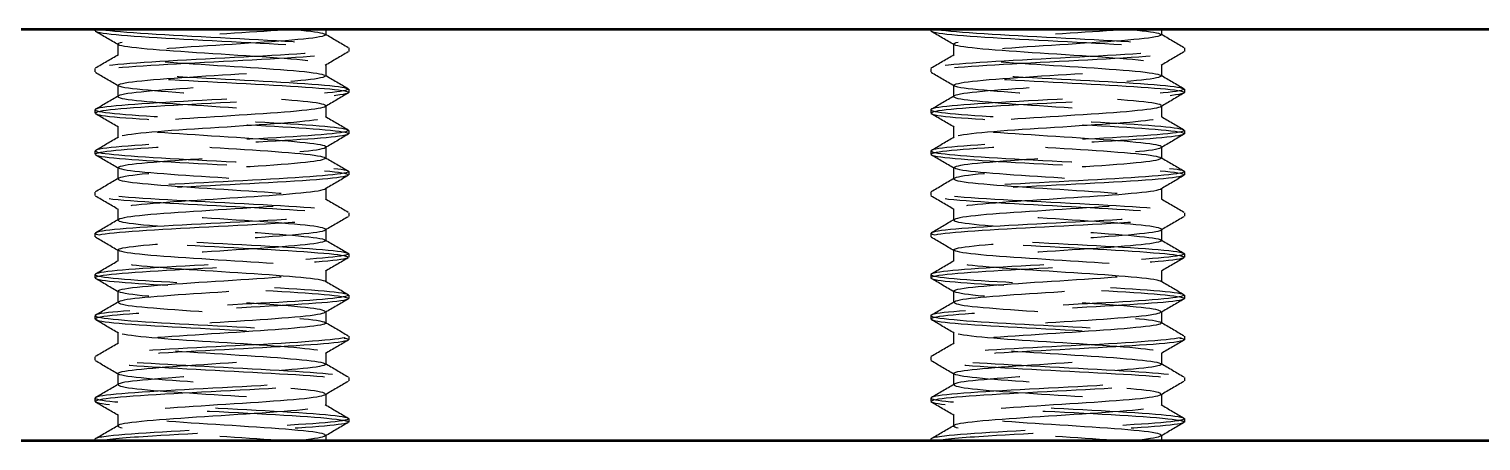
# Model space of a CAD drawing. Header units: millimetres. Extents: x 0 to 420, y 0 to 297.
# Drawn here: x 161.79 to 179.44, y 79.97 to 84.97 of the extents above; entities that cross this region are included whole.
import ezdxf

# ---------------------------------------------------------------- set-up
doc = ezdxf.new("R2010")
doc.units = ezdxf.units.MM
doc.header["$LTSCALE"] = 0.75
doc.linetypes.add('HIDDEN2', pattern=[4.7625, 3.175, -1.5875])
doc.layers.add('Hidden', color=7, linetype='HIDDEN2', lineweight=25)
doc.layers.add('Visible', color=7, linetype='Continuous', lineweight=50)

msp = doc.modelspace()

# ---------------------------------------------------------------- linework, layer by layer
at = {"layer": 'Hidden'}
for p, q in [((162.586, 84.968), (162.586, 84.948)), ((165.393, 84.968), (165.393, 84.9)), ((172.746, 84.968), (172.746, 84.948)), ((175.553, 84.968), (175.553, 84.9)), ((162.864, 84.787), (162.864, 84.65)), ((165.672, 84.739), (165.672, 84.698)), ((173.024, 84.787), (173.024, 84.65)), ((175.832, 84.739), (175.832, 84.698)), ((162.586, 84.489), (162.586, 84.448)), ((165.393, 84.537), (165.393, 84.4)), ((172.746, 84.489), (172.746, 84.448)), ((175.553, 84.537), (175.553, 84.4)), ((162.864, 84.287), (162.864, 84.15)), ((165.672, 84.239), (165.672, 84.198)), ((173.024, 84.287), (173.024, 84.15)), ((175.832, 84.239), (175.832, 84.198)), ((165.393, 84.037), (165.393, 83.9)), ((175.553, 84.037), (175.553, 83.9)), ((162.586, 83.989), (162.586, 83.948)), ((172.746, 83.989), (172.746, 83.948)), ((162.864, 83.787), (162.864, 83.65)), ((165.672, 83.739), (165.672, 83.698)), ((173.024, 83.787), (173.024, 83.65)), ((175.832, 83.739), (175.832, 83.698)), ((162.586, 83.489), (162.586, 83.448)), ((165.393, 83.537), (165.393, 83.4)), ((172.746, 83.489), (172.746, 83.448)), ((175.553, 83.537), (175.553, 83.4)), ((162.864, 83.287), (162.864, 83.15)), ((165.672, 83.239), (165.672, 83.198)), ((173.024, 83.287), (173.024, 83.15)), ((175.832, 83.239), (175.832, 83.198)), ((162.586, 82.989), (162.586, 82.948)), ((165.393, 83.037), (165.393, 82.9)), ((172.746, 82.989), (172.746, 82.948)), ((175.553, 83.037), (175.553, 82.9)), ((162.864, 82.787), (162.864, 82.65)), ((173.024, 82.787), (173.024, 82.65)), ((165.672, 82.739), (165.672, 82.698)), ((175.832, 82.739), (175.832, 82.698)), ((162.586, 82.489), (162.586, 82.448)), ((165.393, 82.537), (165.393, 82.4)), ((172.746, 82.489), (172.746, 82.448)), ((175.553, 82.537), (175.553, 82.4)), ((162.864, 82.287), (162.864, 82.15)), ((173.024, 82.287), (173.024, 82.15)), ((165.672, 82.239), (165.672, 82.198)), ((175.832, 82.239), (175.832, 82.198)), ((162.586, 81.989), (162.586, 81.948)), ((165.393, 82.037), (165.393, 81.9)), ((172.746, 81.989), (172.746, 81.948)), ((175.553, 82.037), (175.553, 81.9)), ((162.864, 81.787), (162.864, 81.65)), ((165.672, 81.739), (165.672, 81.698)), ((173.024, 81.787), (173.024, 81.65)), ((175.832, 81.739), (175.832, 81.698)), ((162.586, 81.489), (162.586, 81.448)), ((165.393, 81.537), (165.393, 81.4)), ((172.746, 81.489), (172.746, 81.448)), ((175.553, 81.537), (175.553, 81.4)), ((162.864, 81.287), (162.864, 81.15)), ((165.672, 81.239), (165.672, 81.198)), ((173.024, 81.287), (173.024, 81.15)), ((175.832, 81.239), (175.832, 81.198)), ((165.393, 81.037), (165.393, 80.9)), ((175.553, 81.037), (175.553, 80.9)), ((162.586, 80.989), (162.586, 80.948)), ((172.746, 80.989), (172.746, 80.948)), ((162.864, 80.787), (162.864, 80.65)), ((165.672, 80.739), (165.672, 80.698)), ((173.024, 80.787), (173.024, 80.65)), ((175.832, 80.739), (175.832, 80.698)), ((162.586, 80.489), (162.586, 80.448)), ((165.393, 80.537), (165.393, 80.4)), ((172.746, 80.489), (172.746, 80.448)), ((175.553, 80.537), (175.553, 80.4)), ((162.864, 80.287), (162.864, 80.15)), ((165.672, 80.239), (165.672, 80.198)), ((173.024, 80.287), (173.024, 80.15)), ((175.832, 80.239), (175.832, 80.198)), ((162.586, 79.989), (162.586, 79.968)), ((165.393, 80.037), (165.393, 79.968)), ((172.746, 79.989), (172.746, 79.968)), ((175.553, 80.037), (175.553, 79.968))]:
    msp.add_line(p, q, dxfattribs=at)
for points, knots in [([(162.638, 84.968), (162.476, 84.936), (162.73, 84.904), (163.246, 84.871), (163.761, 84.839), (164.501, 84.806), (165.015, 84.774), (165.529, 84.742), (165.781, 84.709), (165.619, 84.677), (165.457, 84.645), (164.891, 84.612), (164.267, 84.58), (163.643, 84.548), (163.002, 84.515), (162.734, 84.483), (162.466, 84.451), (162.588, 84.418), (163.026, 84.386), (163.464, 84.354), (164.187, 84.322), (164.758, 84.289), (165.329, 84.257), (165.709, 84.225), (165.668, 84.193), (165.628, 84.16), (165.171, 84.128), (164.573, 84.096), (163.975, 84.064), (163.278, 84.032), (162.9, 83.999), (162.523, 83.967), (162.491, 83.935), (162.823, 83.903), (163.155, 83.871), (163.829, 83.839), (164.44, 83.807), (165.049, 83.774), (165.555, 83.742), (165.652, 83.71), (165.75, 83.678), (165.434, 83.646), (164.894, 83.614), (164.354, 83.582), (163.626, 83.55), (163.146, 83.518), (162.667, 83.486), (162.468, 83.454), (162.667, 83.422), (162.867, 83.39), (163.452, 83.358), (164.072, 83.326), (164.692, 83.294), (165.307, 83.262), (165.549, 83.23), (165.791, 83.198), (165.645, 83.166), (165.199, 83.134), (164.738, 83.101), (163.989, 83.068), (163.421, 83.035), (162.855, 83.002), (162.51, 82.969), (162.602, 82.936), (162.693, 82.903), (163.211, 82.871), (163.835, 82.838), (164.445, 82.806), (165.114, 82.774), (165.441, 82.742), (165.774, 82.709), (165.728, 82.677), (165.333, 82.644), (164.938, 82.611), (164.222, 82.579), (163.626, 82.546), (163.03, 82.514), (162.595, 82.481), (162.586, 82.449), (162.577, 82.416), (162.993, 82.384), (163.581, 82.352), (164.168, 82.319), (164.885, 82.287), (165.295, 82.254), (165.705, 82.222), (165.782, 82.19), (165.479, 82.158), (165.177, 82.125), (164.518, 82.093), (163.899, 82.061), (163.282, 82.029), (162.748, 81.996), (162.619, 81.964), (162.49, 81.932), (162.774, 81.9), (163.3, 81.868), (163.825, 81.836), (164.556, 81.804), (165.054, 81.772), (165.551, 81.739), (165.783, 81.707), (165.611, 81.675), (165.439, 81.643), (164.875, 81.611), (164.257, 81.579), (163.641, 81.547), (163.011, 81.516), (162.741, 81.484), (162.463, 81.451), (162.587, 81.418), (163.036, 81.385), (163.484, 81.353), (164.221, 81.32), (164.793, 81.287), (165.362, 81.255), (165.727, 81.222), (165.664, 81.19), (165.601, 81.157), (165.118, 81.125), (164.509, 81.093), (163.902, 81.06), (163.213, 81.028), (162.858, 80.996), (162.504, 80.964), (162.506, 80.931), (162.864, 80.899), (163.22, 80.867), (163.905, 80.835), (164.508, 80.803), (165.109, 80.771), (165.589, 80.739), (165.661, 80.707), (165.735, 80.674), (165.374, 80.641), (164.803, 80.609), (164.236, 80.576), (163.503, 80.544), (163.052, 80.511), (162.604, 80.479), (162.465, 80.447), (162.718, 80.415), (162.969, 80.383), (163.591, 80.35), (164.212, 80.318), (164.844, 80.286), (165.43, 80.253), (165.609, 80.22), (165.785, 80.188), (165.554, 80.156), (165.056, 80.124), (164.554, 80.092), (163.813, 80.059), (163.286, 80.027), (162.971, 80.007), (162.735, 79.988), (162.638, 79.968)], [13.875934, 13.875934, 13.875934, 13.875934, 15.098656, 15.098656, 15.098656, 16.320212, 16.320212, 16.320212, 17.540627, 17.540627, 17.540627, 18.759927, 18.759927, 18.759927, 19.978139, 19.978139, 19.978139, 21.195288, 21.195288, 21.195288, 22.411399, 22.411399, 22.411399, 23.626498, 23.626498, 23.626498, 24.840609, 24.840609, 24.840609, 26.053758, 26.053758, 26.053758, 27.26597, 27.26597, 27.26597, 28.477267, 28.477267, 28.477267, 29.687675, 29.687675, 29.687675, 30.897218, 30.897218, 30.897218, 32.10592, 32.10592, 32.10592, 33.313804, 33.313804, 33.313804, 34.520894, 34.520894, 34.520894, 35.727213, 35.727213, 35.727213, 36.932784, 36.932784, 36.932784, 38.175753, 38.175753, 38.175753, 39.413974, 39.413974, 39.413974, 40.649238, 40.649238, 40.649238, 41.857464, 41.857464, 41.857464, 43.08722, 43.08722, 43.08722, 44.314363, 44.314363, 44.314363, 45.539005, 45.539005, 45.539005, 46.761252, 46.761252, 46.761252, 47.981213, 47.981213, 47.981213, 49.19899, 49.19899, 49.19899, 50.414686, 50.414686, 50.414686, 51.628402, 51.628402, 51.628402, 52.840237, 52.840237, 52.840237, 54.050289, 54.050289, 54.050289, 55.258652, 55.258652, 55.258652, 56.465423, 56.465423, 56.465423, 57.666633, 57.666633, 57.666633, 58.903767, 58.903767, 58.903767, 60.135185, 60.135185, 60.135185, 61.361347, 61.361347, 61.361347, 62.582692, 62.582692, 62.582692, 63.799643, 63.799643, 63.799643, 65.012609, 65.012609, 65.012609, 66.221984, 66.221984, 66.221984, 67.42815, 67.42815, 67.42815, 68.663005, 68.663005, 68.663005, 69.88722, 69.88722, 69.88722, 71.10254, 71.10254, 71.10254, 72.310585, 72.310585, 72.310585, 73.541054, 73.541054, 73.541054, 74.753275, 74.753275, 74.753275, 75.975721, 75.975721, 75.975721, 76.707787, 76.707787, 76.707787, 76.707787]), ([(162.638, 84.968), (162.8, 84.936), (163.368, 84.904), (163.995, 84.871), (164.621, 84.839), (165.262, 84.806), (165.527, 84.774), (165.792, 84.742), (165.664, 84.709), (165.221, 84.677), (164.778, 84.645), (164.051, 84.612), (163.481, 84.58), (162.913, 84.548), (162.54, 84.515), (162.591, 84.483), (162.641, 84.451), (163.109, 84.418), (163.712, 84.386), (164.314, 84.354), (165.01, 84.322), (165.377, 84.289), (165.744, 84.257), (165.759, 84.225), (165.413, 84.193), (165.067, 84.16), (164.384, 84.128), (163.776, 84.096), (163.169, 84.064), (162.677, 84.032), (162.598, 83.999), (162.519, 83.967), (162.857, 83.935), (163.408, 83.903), (163.959, 83.871), (164.686, 83.839), (165.152, 83.807), (165.618, 83.774), (165.792, 83.742), (165.57, 83.71), (165.348, 83.678), (164.745, 83.646), (164.123, 83.614), (163.501, 83.582), (162.902, 83.55), (162.684, 83.518), (162.466, 83.486), (162.643, 83.454), (163.11, 83.422), (163.576, 83.39), (164.3, 83.358), (164.849, 83.326), (165.398, 83.294), (165.735, 83.262), (165.66, 83.23), (165.585, 83.198), (165.103, 83.166), (164.501, 83.134), (163.881, 83.101), (163.177, 83.068), (162.831, 83.035), (162.486, 83.002), (162.522, 82.969), (162.916, 82.936), (163.309, 82.903), (164.029, 82.871), (164.63, 82.838), (165.218, 82.806), (165.651, 82.774), (165.671, 82.742), (165.691, 82.709), (165.279, 82.677), (164.69, 82.644), (164.102, 82.611), (163.379, 82.579), (162.965, 82.546), (162.551, 82.514), (162.474, 82.481), (162.781, 82.449), (163.087, 82.416), (163.754, 82.384), (164.374, 82.352), (164.994, 82.319), (165.524, 82.287), (165.644, 82.254), (165.762, 82.222), (165.463, 82.19), (164.927, 82.158), (164.392, 82.125), (163.658, 82.093), (163.168, 82.061), (162.68, 82.029), (162.468, 81.996), (162.661, 81.964), (162.854, 81.932), (163.437, 81.9), (164.06, 81.868), (164.682, 81.836), (165.301, 81.804), (165.547, 81.772), (165.792, 81.739), (165.647, 81.707), (165.2, 81.675), (164.753, 81.643), (164.034, 81.611), (163.472, 81.579), (162.913, 81.547), (162.546, 81.516), (162.589, 81.484), (162.634, 81.451), (163.112, 81.418), (163.726, 81.385), (164.337, 81.353), (165.04, 81.32), (165.399, 81.287), (165.757, 81.255), (165.75, 81.222), (165.382, 81.19), (165.016, 81.157), (164.317, 81.125), (163.712, 81.093), (163.109, 81.06), (162.641, 81.028), (162.591, 80.996), (162.54, 80.964), (162.909, 80.931), (163.474, 80.899), (164.037, 80.867), (164.758, 80.835), (165.204, 80.803), (165.649, 80.771), (165.791, 80.739), (165.546, 80.707), (165.295, 80.674), (164.654, 80.641), (164.02, 80.609), (163.392, 80.576), (162.816, 80.544), (162.644, 80.511), (162.474, 80.479), (162.713, 80.447), (163.218, 80.415), (163.719, 80.383), (164.449, 80.35), (164.97, 80.318), (165.5, 80.286), (165.777, 80.253), (165.629, 80.22), (165.483, 80.188), (164.936, 80.156), (164.317, 80.124), (163.693, 80.092), (163.039, 80.059), (162.753, 80.027), (162.583, 80.007), (162.541, 79.988), (162.638, 79.968)], [14.3984, 14.3984, 14.3984, 14.3984, 15.621123, 15.621123, 15.621123, 16.842678, 16.842678, 16.842678, 18.063093, 18.063093, 18.063093, 19.282394, 19.282394, 19.282394, 20.500605, 20.500605, 20.500605, 21.717754, 21.717754, 21.717754, 22.933865, 22.933865, 22.933865, 24.148964, 24.148964, 24.148964, 25.363076, 25.363076, 25.363076, 26.576225, 26.576225, 26.576225, 27.788436, 27.788436, 27.788436, 28.999734, 28.999734, 28.999734, 30.210142, 30.210142, 30.210142, 31.419685, 31.419685, 31.419685, 32.628386, 32.628386, 32.628386, 33.83627, 33.83627, 33.83627, 35.04336, 35.04336, 35.04336, 36.249679, 36.249679, 36.249679, 37.455251, 37.455251, 37.455251, 38.69822, 38.69822, 38.69822, 39.93644, 39.93644, 39.93644, 41.171705, 41.171705, 41.171705, 42.379931, 42.379931, 42.379931, 43.609686, 43.609686, 43.609686, 44.83683, 44.83683, 44.83683, 46.061471, 46.061471, 46.061471, 47.283719, 47.283719, 47.283719, 48.503679, 48.503679, 48.503679, 49.721456, 49.721456, 49.721456, 50.937152, 50.937152, 50.937152, 52.150869, 52.150869, 52.150869, 53.362704, 53.362704, 53.362704, 54.572755, 54.572755, 54.572755, 55.781119, 55.781119, 55.781119, 56.987889, 56.987889, 56.987889, 58.189099, 58.189099, 58.189099, 59.426233, 59.426233, 59.426233, 60.657651, 60.657651, 60.657651, 61.883813, 61.883813, 61.883813, 63.105158, 63.105158, 63.105158, 64.32211, 64.32211, 64.32211, 65.535076, 65.535076, 65.535076, 66.74445, 66.74445, 66.74445, 67.950616, 67.950616, 67.950616, 69.185472, 69.185472, 69.185472, 70.409687, 70.409687, 70.409687, 71.625007, 71.625007, 71.625007, 72.833051, 72.833051, 72.833051, 74.06352, 74.06352, 74.06352, 75.275742, 75.275742, 75.275742, 76.498187, 76.498187, 76.498187, 77.230253, 77.230253, 77.230253, 77.230253]), ([(164.954, 79.968), (165.364, 80.003), (165.504, 80.037), (165.28, 80.071), (165.057, 80.105), (164.49, 80.139), (163.954, 80.173), (163.419, 80.207), (162.959, 80.241), (162.878, 80.275), (162.798, 80.309), (163.102, 80.343), (163.591, 80.377), (164.079, 80.411), (164.711, 80.445), (165.071, 80.479), (165.43, 80.513), (165.489, 80.547), (165.207, 80.581), (164.926, 80.614), (164.329, 80.648), (163.808, 80.682), (163.288, 80.716), (162.885, 80.75), (162.865, 80.784), (162.845, 80.818), (163.207, 80.852), (163.715, 80.885), (164.223, 80.919), (164.834, 80.953), (165.151, 80.987), (165.467, 81.021), (165.462, 81.054), (165.14, 81.088), (164.818, 81.122), (164.204, 81.156), (163.7, 81.189), (163.196, 81.223), (162.84, 81.257), (162.865, 81.291), (162.89, 81.324), (163.293, 81.358), (163.812, 81.392), (164.33, 81.425), (164.922, 81.459), (165.204, 81.493), (165.485, 81.526), (165.434, 81.56), (165.084, 81.594), (164.718, 81.629), (164.055, 81.664), (163.557, 81.699), (163.065, 81.734), (162.778, 81.769), (162.891, 81.803), (163.003, 81.838), (163.504, 81.873), (164.053, 81.907), (164.6, 81.942), (165.148, 81.976), (165.325, 82.011), (165.502, 82.045), (165.296, 82.08), (164.845, 82.114), (164.402, 82.148), (163.761, 82.182), (163.341, 82.215), (162.915, 82.25), (162.752, 82.284), (162.961, 82.318), (163.169, 82.352), (163.73, 82.387), (164.27, 82.421), (164.809, 82.455), (165.281, 82.489), (165.374, 82.523), (165.467, 82.557), (165.174, 82.591), (164.689, 82.625), (164.205, 82.659), (163.57, 82.693), (163.202, 82.727), (162.835, 82.761), (162.765, 82.795), (163.038, 82.829), (163.31, 82.863), (163.901, 82.897), (164.424, 82.931), (164.946, 82.964), (165.358, 82.998), (165.391, 83.032), (165.423, 83.066), (165.075, 83.1), (164.573, 83.133), (164.071, 83.167), (163.457, 83.201), (163.129, 83.234), (162.801, 83.268), (162.786, 83.302), (163.092, 83.335), (163.408, 83.37), (164.04, 83.405), (164.559, 83.44), (165.075, 83.474), (165.432, 83.509), (165.389, 83.543), (165.348, 83.577), (164.93, 83.61), (164.408, 83.644), (163.878, 83.678), (163.284, 83.713), (163.022, 83.747), (162.76, 83.781), (162.849, 83.815), (163.229, 83.849), (163.608, 83.883), (164.244, 83.917), (164.721, 83.951), (165.195, 83.984), (165.472, 84.018), (165.37, 84.052), (165.268, 84.086), (164.799, 84.12), (164.267, 84.153), (163.719, 84.188), (163.151, 84.223), (162.951, 84.257), (162.75, 84.292), (162.934, 84.327), (163.378, 84.361), (163.813, 84.395), (164.46, 84.429), (164.892, 84.463), (165.32, 84.497), (165.501, 84.531), (165.316, 84.565), (165.126, 84.6), (164.567, 84.634), (164.018, 84.669), (163.48, 84.703), (162.998, 84.737), (162.89, 84.771), (162.78, 84.806), (163.068, 84.84), (163.559, 84.875), (164.002, 84.906), (164.577, 84.937), (164.954, 84.968)], [-62.831853, -62.831853, -62.831853, -62.831853, -61.546745, -61.546745, -61.546745, -60.262925, -60.262925, -60.262925, -58.980363, -58.980363, -58.980363, -57.699029, -57.699029, -57.699029, -56.418892, -56.418892, -56.418892, -55.139922, -55.139922, -55.139922, -53.862092, -53.862092, -53.862092, -52.58537, -52.58537, -52.58537, -51.309728, -51.309728, -51.309728, -50.035138, -50.035138, -50.035138, -48.761571, -48.761571, -48.761571, -47.488999, -47.488999, -47.488999, -46.217393, -46.217393, -46.217393, -44.946726, -44.946726, -44.946726, -43.676971, -43.676971, -43.676971, -42.4081, -42.4081, -42.4081, -41.082847, -41.082847, -41.082847, -39.774673, -39.774673, -39.774673, -38.470038, -38.470038, -38.470038, -37.168799, -37.168799, -37.168799, -35.870816, -35.870816, -35.870816, -34.59571, -34.59571, -34.59571, -33.303788, -33.303788, -33.303788, -32.014722, -32.014722, -32.014722, -30.728387, -30.728387, -30.728387, -29.444656, -29.444656, -29.444656, -28.163408, -28.163408, -28.163408, -26.884522, -26.884522, -26.884522, -25.607879, -25.607879, -25.607879, -24.333366, -24.333366, -24.333366, -23.060866, -23.060866, -23.060866, -21.790269, -21.790269, -21.790269, -20.521464, -20.521464, -20.521464, -19.2134, -19.2134, -19.2134, -17.912271, -17.912271, -17.912271, -16.641679, -16.641679, -16.641679, -15.352658, -15.352658, -15.352658, -14.068973, -14.068973, -14.068973, -12.790133, -12.790133, -12.790133, -11.515664, -11.515664, -11.515664, -10.24511, -10.24511, -10.24511, -8.937218, -8.937218, -8.937218, -7.629671, -7.629671, -7.629671, -6.346354, -6.346354, -6.346354, -5.072199, -5.072199, -5.072199, -3.765408, -3.765408, -3.765408, -2.482862, -2.482862, -2.482862, -1.178357, -1.178357, -1.178357, 0, 0, 0, 0]), ([(164.954, 84.968), (165.364, 84.934), (165.504, 84.9), (165.28, 84.866), (165.057, 84.832), (164.49, 84.798), (163.954, 84.764), (163.419, 84.73), (162.959, 84.696), (162.878, 84.662), (162.798, 84.628), (163.102, 84.594), (163.591, 84.56), (164.079, 84.526), (164.711, 84.492), (165.071, 84.458), (165.43, 84.424), (165.489, 84.39), (165.207, 84.356), (164.926, 84.322), (164.329, 84.289), (163.808, 84.255), (163.288, 84.221), (162.885, 84.187), (162.865, 84.153), (162.845, 84.119), (163.207, 84.085), (163.715, 84.052), (164.223, 84.018), (164.834, 83.984), (165.151, 83.95), (165.467, 83.916), (165.462, 83.883), (165.14, 83.849), (164.818, 83.815), (164.204, 83.781), (163.7, 83.748), (163.196, 83.714), (162.84, 83.68), (162.865, 83.646), (162.89, 83.613), (163.293, 83.579), (163.812, 83.545), (164.33, 83.512), (164.922, 83.478), (165.204, 83.444), (165.485, 83.411), (165.434, 83.377), (165.084, 83.343), (164.718, 83.308), (164.055, 83.273), (163.557, 83.238), (163.065, 83.203), (162.778, 83.168), (162.891, 83.134), (163.003, 83.099), (163.504, 83.064), (164.053, 83.03), (164.6, 82.995), (165.148, 82.961), (165.325, 82.926), (165.502, 82.892), (165.296, 82.857), (164.845, 82.823), (164.402, 82.789), (163.761, 82.755), (163.341, 82.722), (162.915, 82.687), (162.752, 82.653), (162.961, 82.619), (163.169, 82.585), (163.73, 82.55), (164.27, 82.516), (164.809, 82.482), (165.281, 82.448), (165.374, 82.414), (165.467, 82.38), (165.174, 82.346), (164.689, 82.312), (164.205, 82.278), (163.57, 82.244), (163.202, 82.21), (162.835, 82.176), (162.765, 82.142), (163.038, 82.108), (163.31, 82.074), (163.901, 82.04), (164.424, 82.006), (164.946, 81.972), (165.358, 81.939), (165.391, 81.905), (165.423, 81.871), (165.075, 81.837), (164.573, 81.804), (164.071, 81.77), (163.457, 81.736), (163.129, 81.703), (162.801, 81.669), (162.786, 81.635), (163.092, 81.602), (163.408, 81.567), (164.04, 81.532), (164.559, 81.497), (165.075, 81.463), (165.432, 81.428), (165.389, 81.394), (165.348, 81.36), (164.93, 81.327), (164.408, 81.293), (163.878, 81.259), (163.284, 81.224), (163.022, 81.19), (162.76, 81.156), (162.849, 81.122), (163.229, 81.088), (163.608, 81.054), (164.244, 81.02), (164.721, 80.986), (165.195, 80.952), (165.472, 80.919), (165.37, 80.885), (165.268, 80.851), (164.799, 80.817), (164.267, 80.784), (163.719, 80.749), (163.151, 80.714), (162.951, 80.68), (162.75, 80.645), (162.934, 80.61), (163.378, 80.576), (163.813, 80.542), (164.46, 80.508), (164.892, 80.474), (165.32, 80.44), (165.501, 80.406), (165.316, 80.372), (165.126, 80.337), (164.567, 80.303), (164.018, 80.268), (163.48, 80.234), (162.998, 80.2), (162.89, 80.166), (162.78, 80.131), (163.068, 80.097), (163.559, 80.062), (164.002, 80.031), (164.577, 80), (164.954, 79.968)], [2.020572, 2.020572, 2.020572, 2.020572, 3.305681, 3.305681, 3.305681, 4.5895, 4.5895, 4.5895, 5.872062, 5.872062, 5.872062, 7.153397, 7.153397, 7.153397, 8.433534, 8.433534, 8.433534, 9.712503, 9.712503, 9.712503, 10.990334, 10.990334, 10.990334, 12.267056, 12.267056, 12.267056, 13.542697, 13.542697, 13.542697, 14.817288, 14.817288, 14.817288, 16.090855, 16.090855, 16.090855, 17.363427, 17.363427, 17.363427, 18.635033, 18.635033, 18.635033, 19.905699, 19.905699, 19.905699, 21.175454, 21.175454, 21.175454, 22.444326, 22.444326, 22.444326, 23.769579, 23.769579, 23.769579, 25.077753, 25.077753, 25.077753, 26.382387, 26.382387, 26.382387, 27.683626, 27.683626, 27.683626, 28.981609, 28.981609, 28.981609, 30.256716, 30.256716, 30.256716, 31.548638, 31.548638, 31.548638, 32.837703, 32.837703, 32.837703, 34.124039, 34.124039, 34.124039, 35.407769, 35.407769, 35.407769, 36.689018, 36.689018, 36.689018, 37.967904, 37.967904, 37.967904, 39.244546, 39.244546, 39.244546, 40.51906, 40.51906, 40.51906, 41.791559, 41.791559, 41.791559, 43.062156, 43.062156, 43.062156, 44.330962, 44.330962, 44.330962, 45.639026, 45.639026, 45.639026, 46.940154, 46.940154, 46.940154, 48.210746, 48.210746, 48.210746, 49.499767, 49.499767, 49.499767, 50.783452, 50.783452, 50.783452, 52.062293, 52.062293, 52.062293, 53.336762, 53.336762, 53.336762, 54.607316, 54.607316, 54.607316, 55.915208, 55.915208, 55.915208, 57.222755, 57.222755, 57.222755, 58.506072, 58.506072, 58.506072, 59.780226, 59.780226, 59.780226, 61.087017, 61.087017, 61.087017, 62.369563, 62.369563, 62.369563, 63.674068, 63.674068, 63.674068, 64.852426, 64.852426, 64.852426, 64.852426]), ([(172.798, 84.968), (172.636, 84.936), (172.89, 84.904), (173.406, 84.871), (173.921, 84.839), (174.661, 84.806), (175.175, 84.774), (175.689, 84.742), (175.941, 84.709), (175.779, 84.677), (175.617, 84.645), (175.051, 84.612), (174.427, 84.58), (173.803, 84.548), (173.162, 84.515), (172.894, 84.483), (172.626, 84.451), (172.748, 84.418), (173.186, 84.386), (173.624, 84.354), (174.347, 84.322), (174.918, 84.289), (175.489, 84.257), (175.869, 84.225), (175.828, 84.193), (175.788, 84.16), (175.331, 84.128), (174.733, 84.096), (174.135, 84.064), (173.438, 84.032), (173.06, 83.999), (172.683, 83.967), (172.651, 83.935), (172.983, 83.903), (173.315, 83.871), (173.989, 83.839), (174.6, 83.807), (175.209, 83.774), (175.715, 83.742), (175.812, 83.71), (175.91, 83.678), (175.594, 83.646), (175.054, 83.614), (174.514, 83.582), (173.786, 83.55), (173.306, 83.518), (172.827, 83.486), (172.628, 83.454), (172.827, 83.422), (173.027, 83.39), (173.612, 83.358), (174.232, 83.326), (174.852, 83.294), (175.467, 83.262), (175.709, 83.23), (175.951, 83.198), (175.805, 83.166), (175.359, 83.134), (174.898, 83.101), (174.149, 83.068), (173.581, 83.035), (173.015, 83.002), (172.67, 82.969), (172.762, 82.936), (172.853, 82.903), (173.371, 82.871), (173.995, 82.838), (174.605, 82.806), (175.274, 82.774), (175.601, 82.742), (175.934, 82.709), (175.888, 82.677), (175.493, 82.644), (175.098, 82.611), (174.382, 82.579), (173.786, 82.546), (173.19, 82.514), (172.755, 82.481), (172.746, 82.449), (172.737, 82.416), (173.153, 82.384), (173.741, 82.352), (174.328, 82.319), (175.045, 82.287), (175.455, 82.254), (175.865, 82.222), (175.942, 82.19), (175.639, 82.158), (175.337, 82.125), (174.678, 82.093), (174.059, 82.061), (173.442, 82.029), (172.908, 81.996), (172.779, 81.964), (172.65, 81.932), (172.934, 81.9), (173.46, 81.868), (173.985, 81.836), (174.716, 81.804), (175.214, 81.772), (175.711, 81.739), (175.943, 81.707), (175.771, 81.675), (175.599, 81.643), (175.035, 81.611), (174.417, 81.579), (173.801, 81.547), (173.171, 81.516), (172.901, 81.484), (172.623, 81.451), (172.747, 81.418), (173.196, 81.385), (173.644, 81.353), (174.381, 81.32), (174.953, 81.287), (175.522, 81.255), (175.887, 81.222), (175.824, 81.19), (175.761, 81.157), (175.278, 81.125), (174.669, 81.093), (174.062, 81.06), (173.373, 81.028), (173.018, 80.996), (172.664, 80.964), (172.666, 80.931), (173.024, 80.899), (173.38, 80.867), (174.065, 80.835), (174.668, 80.803), (175.269, 80.771), (175.749, 80.739), (175.821, 80.707), (175.895, 80.674), (175.534, 80.641), (174.963, 80.609), (174.396, 80.576), (173.663, 80.544), (173.212, 80.511), (172.764, 80.479), (172.625, 80.447), (172.878, 80.415), (173.129, 80.383), (173.751, 80.35), (174.372, 80.318), (175.004, 80.286), (175.59, 80.253), (175.769, 80.22), (175.945, 80.188), (175.714, 80.156), (175.216, 80.124), (174.714, 80.092), (173.973, 80.059), (173.446, 80.027), (173.131, 80.007), (172.895, 79.988), (172.798, 79.968)], [13.875934, 13.875934, 13.875934, 13.875934, 15.098656, 15.098656, 15.098656, 16.320212, 16.320212, 16.320212, 17.540627, 17.540627, 17.540627, 18.759927, 18.759927, 18.759927, 19.978139, 19.978139, 19.978139, 21.195288, 21.195288, 21.195288, 22.411399, 22.411399, 22.411399, 23.626498, 23.626498, 23.626498, 24.840609, 24.840609, 24.840609, 26.053758, 26.053758, 26.053758, 27.26597, 27.26597, 27.26597, 28.477267, 28.477267, 28.477267, 29.687675, 29.687675, 29.687675, 30.897218, 30.897218, 30.897218, 32.10592, 32.10592, 32.10592, 33.313804, 33.313804, 33.313804, 34.520894, 34.520894, 34.520894, 35.727213, 35.727213, 35.727213, 36.932784, 36.932784, 36.932784, 38.175753, 38.175753, 38.175753, 39.413974, 39.413974, 39.413974, 40.649238, 40.649238, 40.649238, 41.857464, 41.857464, 41.857464, 43.08722, 43.08722, 43.08722, 44.314363, 44.314363, 44.314363, 45.539005, 45.539005, 45.539005, 46.761252, 46.761252, 46.761252, 47.981213, 47.981213, 47.981213, 49.19899, 49.19899, 49.19899, 50.414686, 50.414686, 50.414686, 51.628402, 51.628402, 51.628402, 52.840237, 52.840237, 52.840237, 54.050289, 54.050289, 54.050289, 55.258652, 55.258652, 55.258652, 56.465423, 56.465423, 56.465423, 57.666633, 57.666633, 57.666633, 58.903767, 58.903767, 58.903767, 60.135185, 60.135185, 60.135185, 61.361347, 61.361347, 61.361347, 62.582692, 62.582692, 62.582692, 63.799643, 63.799643, 63.799643, 65.012609, 65.012609, 65.012609, 66.221984, 66.221984, 66.221984, 67.42815, 67.42815, 67.42815, 68.663005, 68.663005, 68.663005, 69.88722, 69.88722, 69.88722, 71.10254, 71.10254, 71.10254, 72.310585, 72.310585, 72.310585, 73.541054, 73.541054, 73.541054, 74.753275, 74.753275, 74.753275, 75.975721, 75.975721, 75.975721, 76.707787, 76.707787, 76.707787, 76.707787]), ([(172.798, 84.968), (172.96, 84.936), (173.528, 84.904), (174.155, 84.871), (174.781, 84.839), (175.422, 84.806), (175.687, 84.774), (175.952, 84.742), (175.824, 84.709), (175.381, 84.677), (174.938, 84.645), (174.211, 84.612), (173.641, 84.58), (173.073, 84.548), (172.7, 84.515), (172.751, 84.483), (172.801, 84.451), (173.269, 84.418), (173.872, 84.386), (174.474, 84.354), (175.17, 84.322), (175.537, 84.289), (175.904, 84.257), (175.919, 84.225), (175.573, 84.193), (175.227, 84.16), (174.544, 84.128), (173.936, 84.096), (173.329, 84.064), (172.837, 84.032), (172.758, 83.999), (172.679, 83.967), (173.017, 83.935), (173.568, 83.903), (174.119, 83.871), (174.846, 83.839), (175.312, 83.807), (175.778, 83.774), (175.952, 83.742), (175.73, 83.71), (175.508, 83.678), (174.905, 83.646), (174.283, 83.614), (173.661, 83.582), (173.062, 83.55), (172.844, 83.518), (172.626, 83.486), (172.803, 83.454), (173.27, 83.422), (173.736, 83.39), (174.46, 83.358), (175.009, 83.326), (175.558, 83.294), (175.895, 83.262), (175.82, 83.23), (175.745, 83.198), (175.263, 83.166), (174.661, 83.134), (174.041, 83.101), (173.337, 83.068), (172.991, 83.035), (172.646, 83.002), (172.682, 82.969), (173.076, 82.936), (173.469, 82.903), (174.189, 82.871), (174.79, 82.838), (175.378, 82.806), (175.811, 82.774), (175.831, 82.742), (175.851, 82.709), (175.439, 82.677), (174.85, 82.644), (174.262, 82.611), (173.539, 82.579), (173.125, 82.546), (172.711, 82.514), (172.634, 82.481), (172.941, 82.449), (173.247, 82.416), (173.914, 82.384), (174.534, 82.352), (175.154, 82.319), (175.684, 82.287), (175.804, 82.254), (175.922, 82.222), (175.623, 82.19), (175.087, 82.158), (174.552, 82.125), (173.818, 82.093), (173.328, 82.061), (172.84, 82.029), (172.628, 81.996), (172.821, 81.964), (173.014, 81.932), (173.597, 81.9), (174.22, 81.868), (174.842, 81.836), (175.461, 81.804), (175.707, 81.772), (175.952, 81.739), (175.807, 81.707), (175.36, 81.675), (174.913, 81.643), (174.194, 81.611), (173.632, 81.579), (173.073, 81.547), (172.706, 81.516), (172.749, 81.484), (172.794, 81.451), (173.272, 81.418), (173.886, 81.385), (174.497, 81.353), (175.2, 81.32), (175.559, 81.287), (175.917, 81.255), (175.91, 81.222), (175.542, 81.19), (175.176, 81.157), (174.477, 81.125), (173.872, 81.093), (173.269, 81.06), (172.801, 81.028), (172.751, 80.996), (172.7, 80.964), (173.069, 80.931), (173.634, 80.899), (174.197, 80.867), (174.918, 80.835), (175.364, 80.803), (175.809, 80.771), (175.951, 80.739), (175.706, 80.707), (175.455, 80.674), (174.814, 80.641), (174.18, 80.609), (173.552, 80.576), (172.976, 80.544), (172.804, 80.511), (172.634, 80.479), (172.873, 80.447), (173.378, 80.415), (173.879, 80.383), (174.609, 80.35), (175.13, 80.318), (175.66, 80.286), (175.937, 80.253), (175.789, 80.22), (175.643, 80.188), (175.096, 80.156), (174.477, 80.124), (173.853, 80.092), (173.199, 80.059), (172.913, 80.027), (172.743, 80.007), (172.701, 79.988), (172.798, 79.968)], [14.3984, 14.3984, 14.3984, 14.3984, 15.621123, 15.621123, 15.621123, 16.842678, 16.842678, 16.842678, 18.063093, 18.063093, 18.063093, 19.282394, 19.282394, 19.282394, 20.500605, 20.500605, 20.500605, 21.717754, 21.717754, 21.717754, 22.933865, 22.933865, 22.933865, 24.148964, 24.148964, 24.148964, 25.363076, 25.363076, 25.363076, 26.576225, 26.576225, 26.576225, 27.788436, 27.788436, 27.788436, 28.999734, 28.999734, 28.999734, 30.210142, 30.210142, 30.210142, 31.419685, 31.419685, 31.419685, 32.628386, 32.628386, 32.628386, 33.83627, 33.83627, 33.83627, 35.04336, 35.04336, 35.04336, 36.249679, 36.249679, 36.249679, 37.455251, 37.455251, 37.455251, 38.69822, 38.69822, 38.69822, 39.93644, 39.93644, 39.93644, 41.171705, 41.171705, 41.171705, 42.379931, 42.379931, 42.379931, 43.609686, 43.609686, 43.609686, 44.83683, 44.83683, 44.83683, 46.061471, 46.061471, 46.061471, 47.283719, 47.283719, 47.283719, 48.503679, 48.503679, 48.503679, 49.721456, 49.721456, 49.721456, 50.937152, 50.937152, 50.937152, 52.150869, 52.150869, 52.150869, 53.362704, 53.362704, 53.362704, 54.572755, 54.572755, 54.572755, 55.781119, 55.781119, 55.781119, 56.987889, 56.987889, 56.987889, 58.189099, 58.189099, 58.189099, 59.426233, 59.426233, 59.426233, 60.657651, 60.657651, 60.657651, 61.883813, 61.883813, 61.883813, 63.105158, 63.105158, 63.105158, 64.32211, 64.32211, 64.32211, 65.535076, 65.535076, 65.535076, 66.74445, 66.74445, 66.74445, 67.950616, 67.950616, 67.950616, 69.185472, 69.185472, 69.185472, 70.409687, 70.409687, 70.409687, 71.625007, 71.625007, 71.625007, 72.833051, 72.833051, 72.833051, 74.06352, 74.06352, 74.06352, 75.275742, 75.275742, 75.275742, 76.498187, 76.498187, 76.498187, 77.230253, 77.230253, 77.230253, 77.230253]), ([(175.114, 79.968), (175.524, 80.003), (175.664, 80.037), (175.44, 80.071), (175.217, 80.105), (174.65, 80.139), (174.114, 80.173), (173.579, 80.207), (173.119, 80.241), (173.038, 80.275), (172.958, 80.309), (173.262, 80.343), (173.751, 80.377), (174.239, 80.411), (174.871, 80.445), (175.231, 80.479), (175.59, 80.513), (175.649, 80.547), (175.367, 80.581), (175.086, 80.614), (174.489, 80.648), (173.968, 80.682), (173.448, 80.716), (173.045, 80.75), (173.025, 80.784), (173.005, 80.818), (173.367, 80.852), (173.875, 80.885), (174.383, 80.919), (174.994, 80.953), (175.311, 80.987), (175.627, 81.021), (175.622, 81.054), (175.3, 81.088), (174.978, 81.122), (174.364, 81.156), (173.86, 81.189), (173.356, 81.223), (173, 81.257), (173.025, 81.291), (173.05, 81.324), (173.453, 81.358), (173.972, 81.392), (174.49, 81.425), (175.082, 81.459), (175.364, 81.493), (175.645, 81.526), (175.594, 81.56), (175.244, 81.594), (174.878, 81.629), (174.215, 81.664), (173.717, 81.699), (173.225, 81.734), (172.938, 81.769), (173.051, 81.803), (173.163, 81.838), (173.664, 81.873), (174.213, 81.907), (174.76, 81.942), (175.308, 81.976), (175.485, 82.011), (175.662, 82.045), (175.456, 82.08), (175.005, 82.114), (174.562, 82.148), (173.921, 82.182), (173.501, 82.215), (173.075, 82.25), (172.912, 82.284), (173.121, 82.318), (173.329, 82.352), (173.89, 82.387), (174.43, 82.421), (174.969, 82.455), (175.441, 82.489), (175.534, 82.523), (175.627, 82.557), (175.334, 82.591), (174.849, 82.625), (174.365, 82.659), (173.73, 82.693), (173.362, 82.727), (172.995, 82.761), (172.925, 82.795), (173.198, 82.829), (173.47, 82.863), (174.061, 82.897), (174.584, 82.931), (175.106, 82.964), (175.518, 82.998), (175.551, 83.032), (175.583, 83.066), (175.235, 83.1), (174.733, 83.133), (174.231, 83.167), (173.617, 83.201), (173.289, 83.234), (172.961, 83.268), (172.946, 83.302), (173.252, 83.335), (173.568, 83.37), (174.2, 83.405), (174.719, 83.44), (175.235, 83.474), (175.592, 83.509), (175.549, 83.543), (175.508, 83.577), (175.09, 83.61), (174.568, 83.644), (174.038, 83.678), (173.444, 83.713), (173.182, 83.747), (172.92, 83.781), (173.009, 83.815), (173.389, 83.849), (173.768, 83.883), (174.404, 83.917), (174.881, 83.951), (175.355, 83.984), (175.632, 84.018), (175.53, 84.052), (175.428, 84.086), (174.959, 84.12), (174.427, 84.153), (173.879, 84.188), (173.311, 84.223), (173.111, 84.257), (172.91, 84.292), (173.094, 84.327), (173.538, 84.361), (173.973, 84.395), (174.62, 84.429), (175.052, 84.463), (175.48, 84.497), (175.661, 84.531), (175.476, 84.565), (175.286, 84.6), (174.727, 84.634), (174.178, 84.669), (173.64, 84.703), (173.158, 84.737), (173.05, 84.771), (172.94, 84.806), (173.228, 84.84), (173.719, 84.875), (174.162, 84.906), (174.737, 84.937), (175.114, 84.968)], [-62.831853, -62.831853, -62.831853, -62.831853, -61.546745, -61.546745, -61.546745, -60.262925, -60.262925, -60.262925, -58.980363, -58.980363, -58.980363, -57.699029, -57.699029, -57.699029, -56.418892, -56.418892, -56.418892, -55.139922, -55.139922, -55.139922, -53.862092, -53.862092, -53.862092, -52.58537, -52.58537, -52.58537, -51.309728, -51.309728, -51.309728, -50.035138, -50.035138, -50.035138, -48.761571, -48.761571, -48.761571, -47.488999, -47.488999, -47.488999, -46.217393, -46.217393, -46.217393, -44.946726, -44.946726, -44.946726, -43.676971, -43.676971, -43.676971, -42.4081, -42.4081, -42.4081, -41.082847, -41.082847, -41.082847, -39.774673, -39.774673, -39.774673, -38.470038, -38.470038, -38.470038, -37.168799, -37.168799, -37.168799, -35.870816, -35.870816, -35.870816, -34.59571, -34.59571, -34.59571, -33.303788, -33.303788, -33.303788, -32.014722, -32.014722, -32.014722, -30.728387, -30.728387, -30.728387, -29.444656, -29.444656, -29.444656, -28.163408, -28.163408, -28.163408, -26.884522, -26.884522, -26.884522, -25.607879, -25.607879, -25.607879, -24.333366, -24.333366, -24.333366, -23.060866, -23.060866, -23.060866, -21.790269, -21.790269, -21.790269, -20.521464, -20.521464, -20.521464, -19.2134, -19.2134, -19.2134, -17.912271, -17.912271, -17.912271, -16.641679, -16.641679, -16.641679, -15.352658, -15.352658, -15.352658, -14.068973, -14.068973, -14.068973, -12.790133, -12.790133, -12.790133, -11.515664, -11.515664, -11.515664, -10.24511, -10.24511, -10.24511, -8.937218, -8.937218, -8.937218, -7.629671, -7.629671, -7.629671, -6.346354, -6.346354, -6.346354, -5.072199, -5.072199, -5.072199, -3.765408, -3.765408, -3.765408, -2.482862, -2.482862, -2.482862, -1.178357, -1.178357, -1.178357, 0, 0, 0, 0]), ([(175.114, 84.968), (175.524, 84.934), (175.664, 84.9), (175.44, 84.866), (175.217, 84.832), (174.65, 84.798), (174.114, 84.764), (173.579, 84.73), (173.119, 84.696), (173.038, 84.662), (172.958, 84.628), (173.262, 84.594), (173.751, 84.56), (174.239, 84.526), (174.871, 84.492), (175.231, 84.458), (175.59, 84.424), (175.649, 84.39), (175.367, 84.356), (175.086, 84.322), (174.489, 84.289), (173.968, 84.255), (173.448, 84.221), (173.045, 84.187), (173.025, 84.153), (173.005, 84.119), (173.367, 84.085), (173.875, 84.052), (174.383, 84.018), (174.994, 83.984), (175.311, 83.95), (175.627, 83.916), (175.622, 83.883), (175.3, 83.849), (174.978, 83.815), (174.364, 83.781), (173.86, 83.748), (173.356, 83.714), (173, 83.68), (173.025, 83.646), (173.05, 83.613), (173.453, 83.579), (173.972, 83.545), (174.49, 83.512), (175.082, 83.478), (175.364, 83.444), (175.645, 83.411), (175.594, 83.377), (175.244, 83.343), (174.878, 83.308), (174.215, 83.273), (173.717, 83.238), (173.225, 83.203), (172.938, 83.168), (173.051, 83.134), (173.163, 83.099), (173.664, 83.064), (174.213, 83.03), (174.76, 82.995), (175.308, 82.961), (175.485, 82.926), (175.662, 82.892), (175.456, 82.857), (175.005, 82.823), (174.562, 82.789), (173.921, 82.755), (173.501, 82.722), (173.075, 82.687), (172.912, 82.653), (173.121, 82.619), (173.329, 82.585), (173.89, 82.55), (174.43, 82.516), (174.969, 82.482), (175.441, 82.448), (175.534, 82.414), (175.627, 82.38), (175.334, 82.346), (174.849, 82.312), (174.365, 82.278), (173.73, 82.244), (173.362, 82.21), (172.995, 82.176), (172.925, 82.142), (173.198, 82.108), (173.47, 82.074), (174.061, 82.04), (174.584, 82.006), (175.106, 81.972), (175.518, 81.939), (175.551, 81.905), (175.583, 81.871), (175.235, 81.837), (174.733, 81.804), (174.231, 81.77), (173.617, 81.736), (173.289, 81.703), (172.961, 81.669), (172.946, 81.635), (173.252, 81.602), (173.568, 81.567), (174.2, 81.532), (174.719, 81.497), (175.235, 81.463), (175.592, 81.428), (175.549, 81.394), (175.508, 81.36), (175.09, 81.327), (174.568, 81.293), (174.038, 81.259), (173.444, 81.224), (173.182, 81.19), (172.92, 81.156), (173.009, 81.122), (173.389, 81.088), (173.768, 81.054), (174.404, 81.02), (174.881, 80.986), (175.355, 80.952), (175.632, 80.919), (175.53, 80.885), (175.428, 80.851), (174.959, 80.817), (174.427, 80.784), (173.879, 80.749), (173.311, 80.714), (173.111, 80.68), (172.91, 80.645), (173.094, 80.61), (173.538, 80.576), (173.973, 80.542), (174.62, 80.508), (175.052, 80.474), (175.48, 80.44), (175.661, 80.406), (175.476, 80.372), (175.286, 80.337), (174.727, 80.303), (174.178, 80.268), (173.64, 80.234), (173.158, 80.2), (173.05, 80.166), (172.94, 80.131), (173.228, 80.097), (173.719, 80.062), (174.162, 80.031), (174.737, 80), (175.114, 79.968)], [2.020572, 2.020572, 2.020572, 2.020572, 3.305681, 3.305681, 3.305681, 4.5895, 4.5895, 4.5895, 5.872062, 5.872062, 5.872062, 7.153397, 7.153397, 7.153397, 8.433534, 8.433534, 8.433534, 9.712503, 9.712503, 9.712503, 10.990334, 10.990334, 10.990334, 12.267056, 12.267056, 12.267056, 13.542697, 13.542697, 13.542697, 14.817288, 14.817288, 14.817288, 16.090855, 16.090855, 16.090855, 17.363427, 17.363427, 17.363427, 18.635033, 18.635033, 18.635033, 19.905699, 19.905699, 19.905699, 21.175454, 21.175454, 21.175454, 22.444326, 22.444326, 22.444326, 23.769579, 23.769579, 23.769579, 25.077753, 25.077753, 25.077753, 26.382387, 26.382387, 26.382387, 27.683626, 27.683626, 27.683626, 28.981609, 28.981609, 28.981609, 30.256716, 30.256716, 30.256716, 31.548638, 31.548638, 31.548638, 32.837703, 32.837703, 32.837703, 34.124039, 34.124039, 34.124039, 35.407769, 35.407769, 35.407769, 36.689018, 36.689018, 36.689018, 37.967904, 37.967904, 37.967904, 39.244546, 39.244546, 39.244546, 40.51906, 40.51906, 40.51906, 41.791559, 41.791559, 41.791559, 43.062156, 43.062156, 43.062156, 44.330962, 44.330962, 44.330962, 45.639026, 45.639026, 45.639026, 46.940154, 46.940154, 46.940154, 48.210746, 48.210746, 48.210746, 49.499767, 49.499767, 49.499767, 50.783452, 50.783452, 50.783452, 52.062293, 52.062293, 52.062293, 53.336762, 53.336762, 53.336762, 54.607316, 54.607316, 54.607316, 55.915208, 55.915208, 55.915208, 57.222755, 57.222755, 57.222755, 58.506072, 58.506072, 58.506072, 59.780226, 59.780226, 59.780226, 61.087017, 61.087017, 61.087017, 62.369563, 62.369563, 62.369563, 63.674068, 63.674068, 63.674068, 64.852426, 64.852426, 64.852426, 64.852426])]:
    msp.add_open_spline(points, degree=3, knots=knots, dxfattribs=at)
for points in [[(162.872, 84.778), (162.778, 84.832), (162.685, 84.887), (162.592, 84.941)], [(165.386, 84.909), (165.479, 84.855), (165.572, 84.8), (165.665, 84.746)], [(173.032, 84.778), (172.938, 84.832), (172.845, 84.887), (172.752, 84.941)], [(175.546, 84.909), (175.639, 84.855), (175.732, 84.8), (175.825, 84.746)], [(162.592, 84.496), (162.685, 84.55), (162.778, 84.605), (162.872, 84.659)], [(165.665, 84.691), (165.572, 84.637), (165.479, 84.582), (165.386, 84.528)], [(172.752, 84.496), (172.845, 84.55), (172.938, 84.605), (173.032, 84.659)], [(175.825, 84.691), (175.732, 84.637), (175.639, 84.582), (175.546, 84.528)], [(162.872, 84.278), (162.778, 84.332), (162.685, 84.387), (162.592, 84.441)], [(165.386, 84.409), (165.479, 84.355), (165.572, 84.3), (165.665, 84.246)], [(173.032, 84.278), (172.938, 84.332), (172.845, 84.387), (172.752, 84.441)], [(175.546, 84.409), (175.639, 84.355), (175.732, 84.3), (175.825, 84.246)], [(165.665, 84.191), (165.572, 84.137), (165.479, 84.082), (165.386, 84.028)], [(175.825, 84.191), (175.732, 84.137), (175.639, 84.082), (175.546, 84.028)], [(162.592, 83.996), (162.685, 84.05), (162.778, 84.105), (162.872, 84.159)], [(172.752, 83.996), (172.845, 84.05), (172.938, 84.105), (173.032, 84.159)], [(162.872, 83.778), (162.778, 83.832), (162.685, 83.887), (162.592, 83.941)], [(165.386, 83.909), (165.479, 83.855), (165.572, 83.8), (165.665, 83.746)], [(173.032, 83.778), (172.938, 83.832), (172.845, 83.887), (172.752, 83.941)], [(175.546, 83.909), (175.639, 83.855), (175.732, 83.8), (175.825, 83.746)], [(165.665, 83.691), (165.572, 83.637), (165.479, 83.582), (165.386, 83.528)], [(175.825, 83.691), (175.732, 83.637), (175.639, 83.582), (175.546, 83.528)], [(162.592, 83.496), (162.685, 83.55), (162.778, 83.605), (162.872, 83.659)], [(172.752, 83.496), (172.845, 83.55), (172.938, 83.605), (173.032, 83.659)], [(162.872, 83.278), (162.778, 83.332), (162.685, 83.387), (162.592, 83.441)], [(165.386, 83.409), (165.479, 83.355), (165.572, 83.3), (165.665, 83.246)], [(173.032, 83.278), (172.938, 83.332), (172.845, 83.387), (172.752, 83.441)], [(175.546, 83.409), (175.639, 83.355), (175.732, 83.3), (175.825, 83.246)], [(162.592, 82.996), (162.685, 83.05), (162.778, 83.105), (162.872, 83.159)], [(165.665, 83.191), (165.572, 83.137), (165.479, 83.082), (165.386, 83.028)], [(172.752, 82.996), (172.845, 83.05), (172.938, 83.105), (173.032, 83.159)], [(175.825, 83.191), (175.732, 83.137), (175.639, 83.082), (175.546, 83.028)], [(162.872, 82.778), (162.778, 82.832), (162.685, 82.887), (162.592, 82.941)], [(165.386, 82.909), (165.479, 82.855), (165.572, 82.8), (165.665, 82.746)], [(173.032, 82.778), (172.938, 82.832), (172.845, 82.887), (172.752, 82.941)], [(175.546, 82.909), (175.639, 82.855), (175.732, 82.8), (175.825, 82.746)], [(162.592, 82.496), (162.685, 82.55), (162.778, 82.605), (162.872, 82.659)], [(165.665, 82.691), (165.572, 82.637), (165.479, 82.582), (165.386, 82.528)], [(172.752, 82.496), (172.845, 82.55), (172.938, 82.605), (173.032, 82.659)], [(175.825, 82.691), (175.732, 82.637), (175.639, 82.582), (175.546, 82.528)], [(162.872, 82.278), (162.778, 82.332), (162.685, 82.387), (162.592, 82.441)], [(173.032, 82.278), (172.938, 82.332), (172.845, 82.387), (172.752, 82.441)], [(165.386, 82.409), (165.479, 82.355), (165.572, 82.3), (165.665, 82.246)], [(175.546, 82.409), (175.639, 82.355), (175.732, 82.3), (175.825, 82.246)], [(162.592, 81.996), (162.685, 82.05), (162.778, 82.105), (162.872, 82.159)], [(165.665, 82.191), (165.572, 82.137), (165.479, 82.082), (165.386, 82.028)], [(172.752, 81.996), (172.845, 82.05), (172.938, 82.105), (173.032, 82.159)], [(175.825, 82.191), (175.732, 82.137), (175.639, 82.082), (175.546, 82.028)], [(162.872, 81.778), (162.778, 81.832), (162.685, 81.887), (162.592, 81.941)], [(165.386, 81.909), (165.479, 81.855), (165.572, 81.8), (165.665, 81.746)], [(173.032, 81.778), (172.938, 81.832), (172.845, 81.887), (172.752, 81.941)], [(175.546, 81.909), (175.639, 81.855), (175.732, 81.8), (175.825, 81.746)], [(162.592, 81.496), (162.685, 81.55), (162.778, 81.605), (162.872, 81.659)], [(165.665, 81.691), (165.572, 81.637), (165.479, 81.582), (165.386, 81.528)], [(172.752, 81.496), (172.845, 81.55), (172.938, 81.605), (173.032, 81.659)], [(175.825, 81.691), (175.732, 81.637), (175.639, 81.582), (175.546, 81.528)], [(162.872, 81.278), (162.778, 81.332), (162.685, 81.387), (162.592, 81.441)], [(165.386, 81.409), (165.479, 81.355), (165.572, 81.3), (165.665, 81.246)], [(173.032, 81.278), (172.938, 81.332), (172.845, 81.387), (172.752, 81.441)], [(175.546, 81.409), (175.639, 81.355), (175.732, 81.3), (175.825, 81.246)], [(165.665, 81.191), (165.572, 81.137), (165.479, 81.082), (165.386, 81.028)], [(175.825, 81.191), (175.732, 81.137), (175.639, 81.082), (175.546, 81.028)], [(162.592, 80.996), (162.685, 81.05), (162.778, 81.105), (162.872, 81.159)], [(172.752, 80.996), (172.845, 81.05), (172.938, 81.105), (173.032, 81.159)], [(162.872, 80.778), (162.778, 80.832), (162.685, 80.887), (162.592, 80.941)], [(165.386, 80.909), (165.479, 80.855), (165.572, 80.8), (165.665, 80.746)], [(173.032, 80.778), (172.938, 80.832), (172.845, 80.887), (172.752, 80.941)], [(175.546, 80.909), (175.639, 80.855), (175.732, 80.8), (175.825, 80.746)], [(165.665, 80.691), (165.572, 80.637), (165.479, 80.582), (165.386, 80.528)], [(175.825, 80.691), (175.732, 80.637), (175.639, 80.582), (175.546, 80.528)], [(162.592, 80.496), (162.685, 80.55), (162.778, 80.605), (162.872, 80.659)], [(172.752, 80.496), (172.845, 80.55), (172.938, 80.605), (173.032, 80.659)], [(162.872, 80.278), (162.778, 80.332), (162.685, 80.387), (162.592, 80.441)], [(165.386, 80.409), (165.479, 80.355), (165.572, 80.3), (165.665, 80.246)], [(173.032, 80.278), (172.938, 80.332), (172.845, 80.387), (172.752, 80.441)], [(175.546, 80.409), (175.639, 80.355), (175.732, 80.3), (175.825, 80.246)], [(162.592, 79.996), (162.685, 80.05), (162.778, 80.105), (162.872, 80.159)], [(165.665, 80.191), (165.572, 80.137), (165.479, 80.082), (165.386, 80.028)], [(172.752, 79.996), (172.845, 80.05), (172.938, 80.105), (173.032, 80.159)], [(175.825, 80.191), (175.732, 80.137), (175.639, 80.082), (175.546, 80.028)]]:
    msp.add_open_spline(points, degree=3, dxfattribs=at)
at = {"layer": 'Visible'}
for p, q in [((69.399, 84.968), (197.899, 84.968)), ((197.899, 79.968), (69.399, 79.968))]:
    msp.add_line(p, q, dxfattribs=at)

doc.saveas('drawing.dxf')
